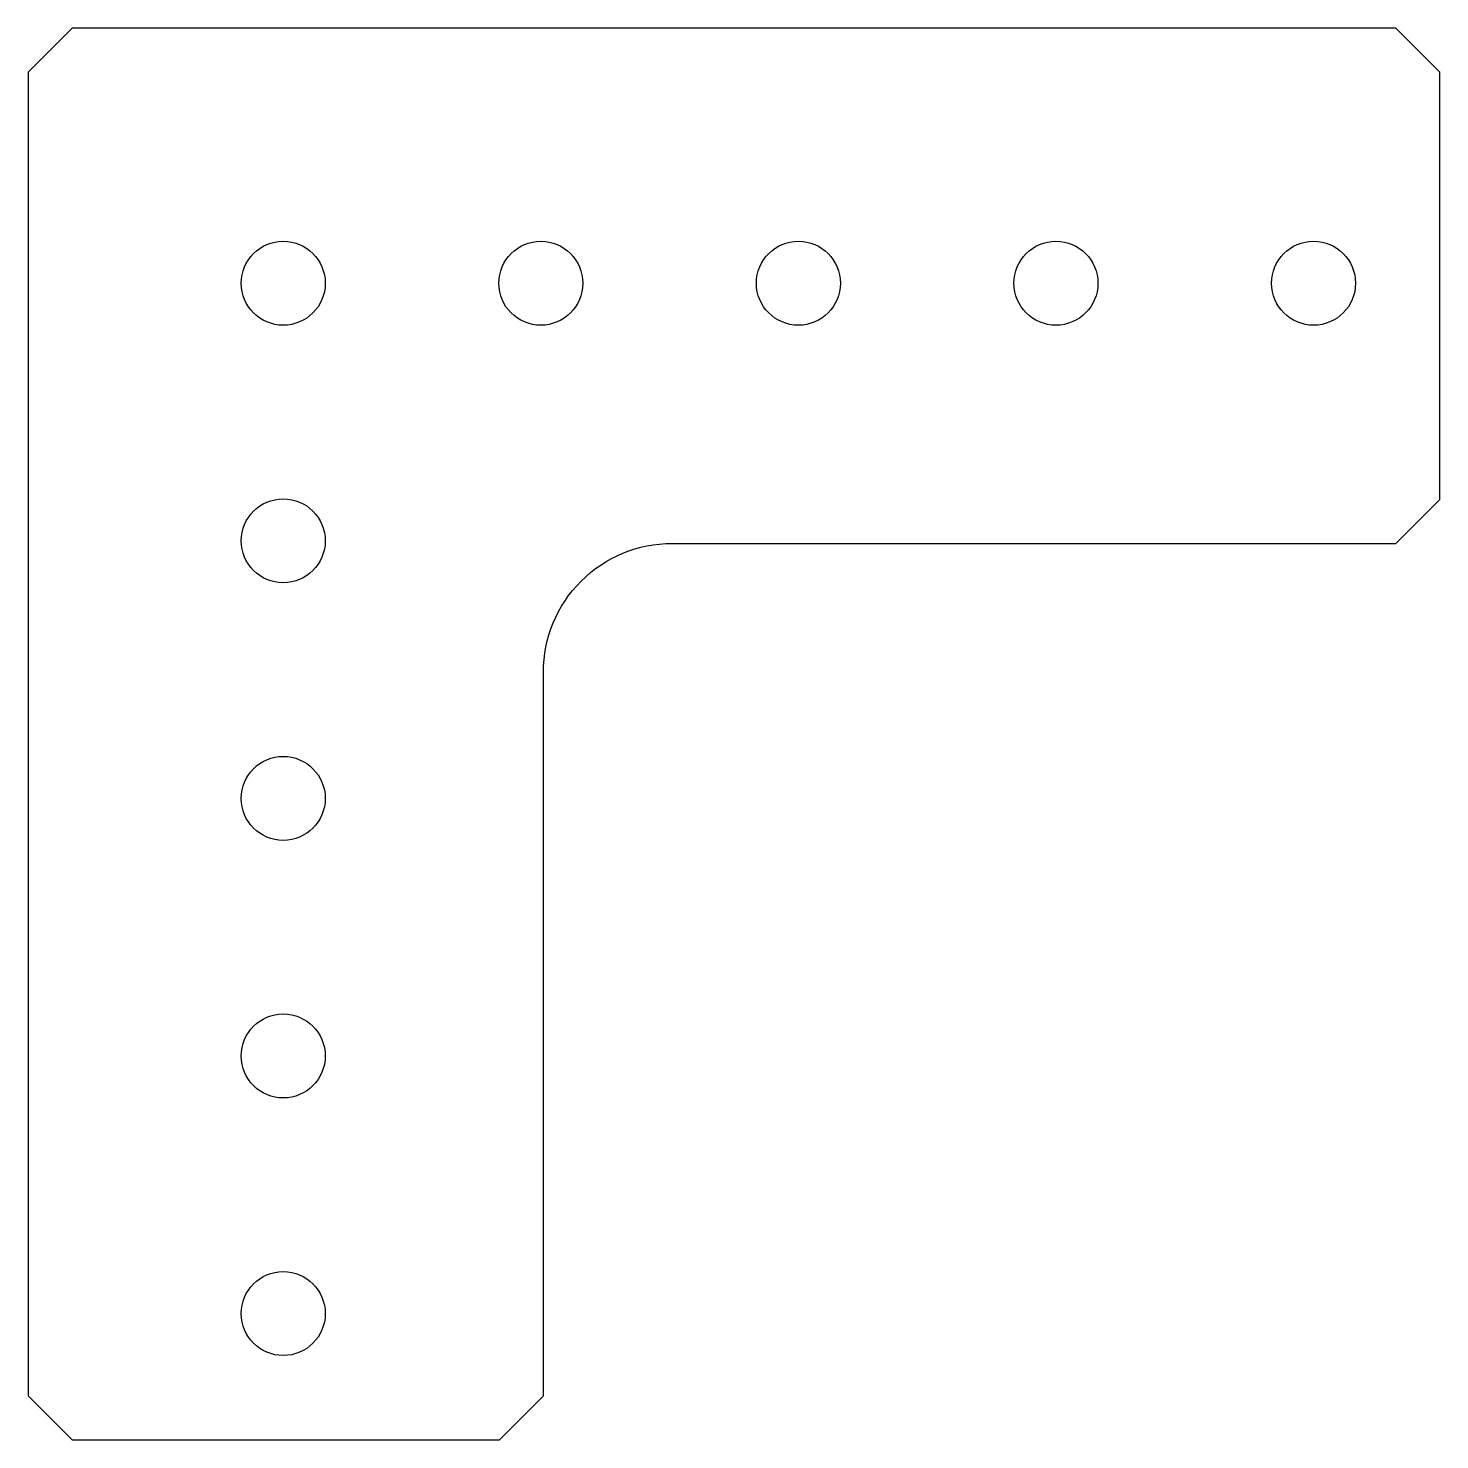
# Model space of a CAD drawing. Header units: inches. Extents: x -0.09 to 2.65, y -2.74 to 0.
import ezdxf

# ---------------------------------------------------------------- set-up
doc = ezdxf.new("R2010")
doc.units = ezdxf.units.IN
doc.header["$MEASUREMENT"] = 0

msp = doc.modelspace()

# ---------------------------------------------------------------- linework, layer by layer
msp.add_lwpolyline([(1.165, -1), (2.57, -1), (2.655, -0.915), (2.655, -0.085), (2.57, 0), (0, 0), (-0.085, -0.085), (-0.085, -2.655), (0, -2.74), (0.83, -2.74), (0.915, -2.655), (0.915, -1.25, -0.414214)], format="xyb", close=True)
for centre in [(0.41, -0.495), (0.91, -0.495), (1.41, -0.495), (1.91, -0.495), (2.41, -0.495), (0.41, -0.995), (0.41, -1.495), (0.41, -1.995), (0.41, -2.495)]:
    msp.add_circle(centre, 0.0815)

doc.saveas('drawing.dxf')
